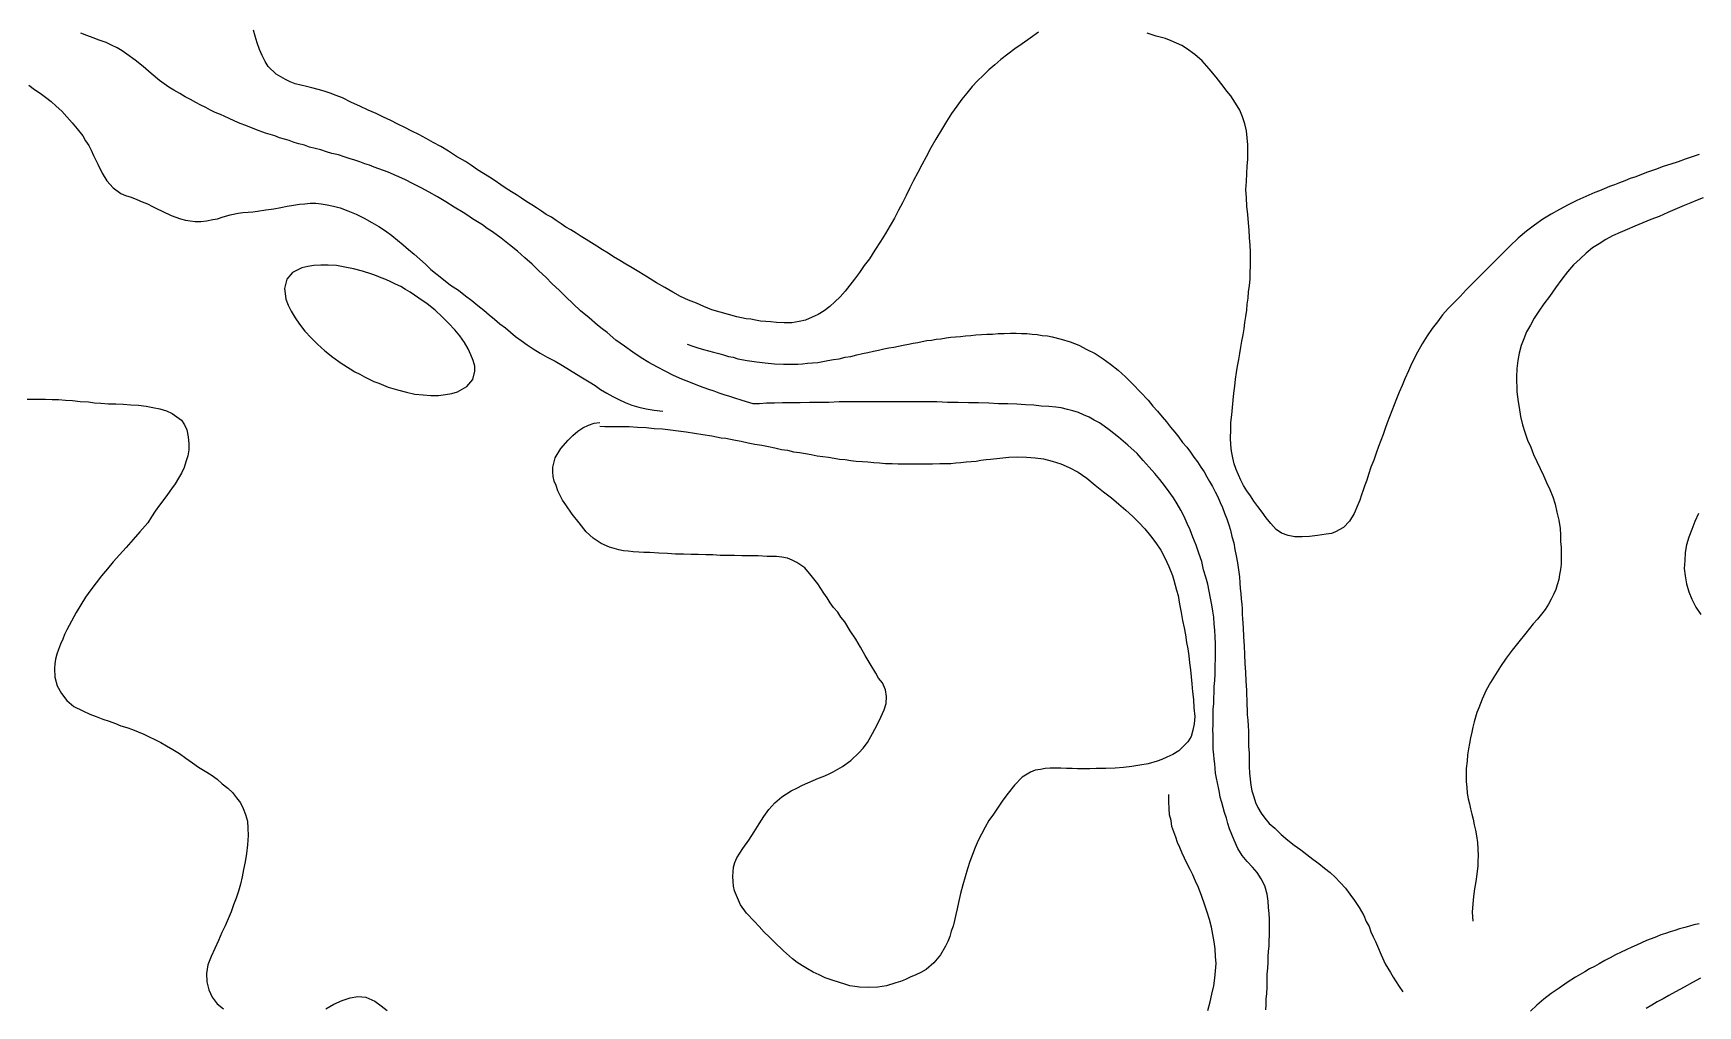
# Model space of a CAD drawing. Header units: inches. Extents: x 401374 to 405300, y 6332180 to 6336621.
# Drawn here: x 402235.2 to 402593.2, y 6334518 to 6334727 of the extents above; entities that cross this region are included whole.
import ezdxf

# ---------------------------------------------------------------- set-up
doc = ezdxf.new("R2010")
doc.units = ezdxf.units.IN
doc.header["$MEASUREMENT"] = 0

msp = doc.modelspace()

# ---------------------------------------------------------------- linework, layer by layer
for points in [[(402390, 6334647.4), (402388.6, 6334647.8), (402387.4, 6334648.2), (402386.1, 6334648.6), (402385, 6334649), (402383.8, 6334649.3), (402382.7, 6334649.7), (402381.6, 6334650.1), (402380.5, 6334650.5), (402379.5, 6334650.8), (402378.5, 6334651.2), (402376.5, 6334652), (402374.7, 6334652.7), (402372.9, 6334653.5), (402371.1, 6334654.4), (402369.4, 6334655.3), (402367.6, 6334656.3), (402365.9, 6334657.3), (402364.1, 6334658.5), (402362.3, 6334659.8), (402360.5, 6334661.1), (402358.6, 6334662.7), (402357.5, 6334663.5), (402356.5, 6334664.3), (402354.7, 6334665.9), (402352.9, 6334667.4), (402351.3, 6334668.9), (402349.7, 6334670.4), (402348.3, 6334671.8), (402346.8, 6334673.2), (402345.4, 6334674.6), (402343.9, 6334676), (402342.5, 6334677.4), (402340.9, 6334678.8), (402339.3, 6334680.2), (402337.6, 6334681.6), (402335.8, 6334683), (402333.9, 6334684.4), (402332.8, 6334685.1), (402331.8, 6334685.9), (402330.7, 6334686.5), (402329.6, 6334687.2), (402328.6, 6334687.9), (402327.6, 6334688.5), (402325.7, 6334689.7), (402323.9, 6334690.8), (402322.1, 6334691.9), (402320.3, 6334692.9), (402318.6, 6334693.8), (402316.9, 6334694.7), (402315.1, 6334695.6), (402313.3, 6334696.4), (402311.5, 6334697.2), (402309.5, 6334697.9), (402308.5, 6334698.3), (402307.5, 6334698.7), (402306.5, 6334699), (402305.4, 6334699.4), (402304.3, 6334699.8), (402303.1, 6334700.1), (402302, 6334700.5), (402300.8, 6334700.9), (402299.4, 6334701.2), (402298.2, 6334701.6), (402297, 6334702), (402295.8, 6334702.3), (402294.6, 6334702.6), (402293.5, 6334703), (402292.3, 6334703.3), (402291.3, 6334703.6), (402290.2, 6334704), (402289.2, 6334704.3), (402288.1, 6334704.6), (402287.1, 6334705), (402285.1, 6334705.6), (402283.2, 6334706.3), (402281.2, 6334707.1), (402279.3, 6334707.8), (402277.3, 6334708.7), (402275.4, 6334709.6), (402274.3, 6334710), (402273.3, 6334710.5), (402272.3, 6334711.1), (402271.2, 6334711.6), (402270.1, 6334712.2), (402269, 6334712.8), (402267.8, 6334713.4), (402266.7, 6334714.1), (402265.4, 6334714.8), (402264.3, 6334715.5), (402263.3, 6334716.2), (402262.3, 6334716.9), (402260.5, 6334718.4), (402258.8, 6334719.9), (402257.1, 6334721.3), (402255.3, 6334722.6), (402254.3, 6334723.3), (402253.2, 6334723.9), (402252, 6334724.5), (402250.8, 6334725.1), (402249.3, 6334725.6), (402248, 6334726.1), (402246.7, 6334726.6), (402245.4, 6334727.1)], [(402451.4, 6334727.3), (402449.6, 6334726), (402447.9, 6334724.8), (402446.3, 6334723.7), (402444.8, 6334722.6), (402443.3, 6334721.4), (402442, 6334720.3), (402440.7, 6334719.2), (402439.5, 6334718), (402438.3, 6334716.8), (402437.1, 6334715.6), (402436, 6334714.2), (402434.9, 6334712.9), (402433.8, 6334711.4), (402432.7, 6334709.8), (402431.6, 6334708.1), (402430.5, 6334706.3), (402429.3, 6334704.3), (402428.2, 6334702.4), (402427.2, 6334700.5), (402426.3, 6334698.8), (402425.4, 6334697.1), (402424.5, 6334695.4), (402423.7, 6334693.8), (402422.9, 6334692.2), (402422.1, 6334690.6), (402421.3, 6334689), (402420.4, 6334687.3), (402419.5, 6334685.7), (402418.5, 6334684), (402417.4, 6334682.3), (402416.2, 6334680.4), (402415, 6334678.6), (402413.9, 6334677.1), (402412.9, 6334675.6), (402411.8, 6334674.2), (402410.8, 6334672.9), (402409.8, 6334671.6), (402408.7, 6334670.4), (402407.6, 6334669.3), (402406.5, 6334668.3), (402405.3, 6334667.4), (402404, 6334666.6), (402402.7, 6334666), (402401.3, 6334665.4), (402399.9, 6334665.1), (402398.3, 6334664.8), (402396.7, 6334664.8), (402395, 6334664.9), (402393.8, 6334665), (402392.7, 6334665.1), (402391.6, 6334665.2), (402390.5, 6334665.4), (402389.5, 6334665.6), (402388.5, 6334665.7), (402386.5, 6334666.1), (402384.7, 6334666.6), (402382.9, 6334667.1), (402381.1, 6334667.6), (402379.4, 6334668.3), (402377.8, 6334669), (402376.1, 6334669.7), (402374.4, 6334670.5), (402372.7, 6334671.4), (402371, 6334672.4), (402369.2, 6334673.4), (402367.3, 6334674.6), (402365.4, 6334675.8), (402364, 6334676.6), (402362.6, 6334677.4), (402361.3, 6334678.2), (402360, 6334679), (402358.8, 6334679.8), (402357.6, 6334680.5), (402356.4, 6334681.3), (402355.2, 6334682), (402354.1, 6334682.7), (402353, 6334683.4), (402351.9, 6334684.1), (402350.8, 6334684.8), (402349.7, 6334685.4), (402348.7, 6334686.1), (402347.6, 6334686.8), (402346.6, 6334687.5), (402345.5, 6334688.1), (402344.5, 6334688.8), (402343.4, 6334689.5), (402342.4, 6334690.2), (402341.3, 6334690.8), (402340.2, 6334691.6), (402339.1, 6334692.3), (402338, 6334693), (402336.9, 6334693.7), (402335.7, 6334694.5), (402334.5, 6334695.3), (402333.3, 6334696.1), (402332, 6334696.9), (402330.7, 6334697.7), (402329.4, 6334698.6), (402328.1, 6334699.5), (402326.2, 6334700.6), (402324.5, 6334701.7), (402322.8, 6334702.7), (402321.2, 6334703.6), (402319.7, 6334704.4), (402318.1, 6334705.3), (402316.6, 6334706), (402315.1, 6334706.8), (402313.6, 6334707.5), (402312.1, 6334708.3), (402310.5, 6334709), (402308.9, 6334709.8), (402307.2, 6334710.5), (402305.4, 6334711.4), (402303.6, 6334712.2), (402301.7, 6334713.2), (402300.3, 6334713.7), (402299, 6334714.2), (402297.7, 6334714.6), (402296.4, 6334715), (402295.1, 6334715.3), (402293.9, 6334715.6), (402292.7, 6334715.9), (402291.5, 6334716.2), (402290.4, 6334716.6), (402289.4, 6334717.1), (402287.4, 6334718.3), (402285.7, 6334719.9), (402285, 6334721), (402284.4, 6334722.3), (402283.8, 6334723.6), (402283.3, 6334725), (402282.9, 6334726.4), (402282.5, 6334727.7)], [(402593.5, 6334701), (402592, 6334700.5), (402590.5, 6334700), (402589, 6334699.4), (402587.4, 6334698.9), (402585.8, 6334698.4), (402584.1, 6334697.8), (402582.4, 6334697.2), (402581.1, 6334696.7), (402579.9, 6334696.2), (402578.7, 6334695.8), (402577.5, 6334695.3), (402576.4, 6334694.9), (402575.3, 6334694.5), (402574.2, 6334694.1), (402573.1, 6334693.6), (402572.1, 6334693.2), (402571.1, 6334692.8), (402569.1, 6334692), (402567.2, 6334691.1), (402565.3, 6334690.2), (402563.5, 6334689.2), (402561.7, 6334688.2), (402559.9, 6334687.1), (402558.1, 6334685.8), (402556.4, 6334684.5), (402554.6, 6334683), (402552.8, 6334681.3), (402551, 6334679.5), (402549.3, 6334677.8), (402547.7, 6334676.2), (402546.2, 6334674.7), (402544.8, 6334673.3), (402543.4, 6334671.9), (402542.1, 6334670.5), (402540.8, 6334669.2), (402539.5, 6334667.9), (402538.3, 6334666.5), (402537.2, 6334665), (402536.1, 6334663.6), (402535, 6334662), (402533.9, 6334660.3), (402532.9, 6334658.5), (402531.9, 6334656.6), (402531.4, 6334655.5), (402531, 6334654.5), (402530.2, 6334652.8), (402529.6, 6334651.3), (402529, 6334649.9), (402528.4, 6334648.5), (402527.9, 6334647.2), (402527.4, 6334645.9), (402526.9, 6334644.6), (402526.4, 6334643.3), (402526, 6334642.1), (402525.5, 6334640.8), (402525, 6334639.5), (402524.5, 6334638.2), (402524, 6334636.8), (402523.5, 6334635.3), (402522.9, 6334633.8), (402522.4, 6334632.2), (402522, 6334631), (402521.6, 6334629.9), (402521.2, 6334628.8), (402520.9, 6334627.8), (402520.5, 6334626.7), (402520.1, 6334625.7), (402519.3, 6334623.8), (402518.3, 6334622.2), (402517, 6334620.8), (402515.3, 6334619.9), (402514.4, 6334619.5), (402513.3, 6334619.4), (402511.4, 6334619.1), (402509.7, 6334618.9), (402508.1, 6334618.8), (402506.5, 6334618.8), (402505.1, 6334619.1), (402503.7, 6334619.6), (402502.5, 6334620.4), (402501.4, 6334621.7), (402500.4, 6334622.9), (402499.5, 6334624.1), (402498.6, 6334625.3), (402497.7, 6334626.5), (402497, 6334627.6), (402496.2, 6334628.7), (402495.5, 6334629.8), (402494.9, 6334631), (402494.4, 6334632.1), (402493.9, 6334633.3), (402493.5, 6334634.5), (402493.2, 6334635.8), (402492.9, 6334637.2), (402492.8, 6334638.6), (402492.7, 6334640.1), (402492.8, 6334641.7), (402492.8, 6334643.4), (402493, 6334645), (402493.1, 6334646.6), (402493.3, 6334648.2), (402493.4, 6334649.7), (402493.6, 6334651.2), (402493.8, 6334652.7), (402494, 6334654.1), (402494.2, 6334655.5), (402494.5, 6334656.9), (402494.7, 6334658.2), (402494.9, 6334659.6), (402495.1, 6334660.9), (402495.4, 6334662.2), (402495.6, 6334663.5), (402495.8, 6334664.9), (402496, 6334666.2), (402496.2, 6334667.5), (402496.3, 6334668.8), (402496.5, 6334670.1), (402496.6, 6334671.5), (402496.8, 6334672.8), (402496.9, 6334674.2), (402496.9, 6334675.6), (402497, 6334677), (402497, 6334678.5), (402497, 6334680), (402496.9, 6334681.5), (402496.8, 6334683.1), (402496.7, 6334684.7), (402496.6, 6334686.3), (402496.4, 6334688.1), (402496.2, 6334689.9), (402496.1, 6334691.7), (402496, 6334693.5), (402496.1, 6334695.2), (402496.2, 6334696.9), (402496.3, 6334698.5), (402496.4, 6334700), (402496.4, 6334701.6), (402496.4, 6334703.1), (402496.3, 6334704.6), (402496.1, 6334706.1), (402495.8, 6334707.6), (402495.3, 6334709.1), (402494.7, 6334710.5), (402493.8, 6334712), (402492.8, 6334713.6), (402491.9, 6334714.6), (402491.1, 6334715.7), (402489.6, 6334717.6), (402488.1, 6334719.4), (402486.6, 6334721.1), (402485, 6334722.5), (402483.2, 6334723.8), (402482.2, 6334724.4), (402481.1, 6334724.9), (402479.9, 6334725.4), (402478.7, 6334725.9), (402476.7, 6334726.4), (402474.8, 6334727.1)], [(402234.2, 6334715.9), (402235.4, 6334715), (402236.6, 6334714.2), (402237.8, 6334713.3), (402239, 6334712.4), (402240.1, 6334711.4), (402241.3, 6334710.3), (402242.4, 6334709.1), (402243.5, 6334707.8), (402244.6, 6334706.5), (402245.8, 6334705), (402246.4, 6334703.9), (402247.1, 6334702.9), (402247.6, 6334701.9), (402248.1, 6334700.8), (402249, 6334698.9), (402250, 6334697), (402251, 6334695.3), (402252.3, 6334693.8), (402254, 6334692.6), (402255, 6334692.2), (402256.2, 6334691.8), (402257.4, 6334691.3), (402258.6, 6334690.8), (402259.7, 6334690.4), (402260.8, 6334689.8), (402261.8, 6334689.3), (402262.9, 6334688.8), (402264.8, 6334687.9), (402266.8, 6334687.2), (402267.9, 6334686.9), (402268.9, 6334686.7), (402270, 6334686.6), (402271.2, 6334686.6), (402272.4, 6334686.7), (402273.8, 6334687), (402274.8, 6334687.2), (402275.8, 6334687.5), (402277.5, 6334688), (402279.2, 6334688.4), (402280.2, 6334688.5), (402281.4, 6334688.6), (402282.4, 6334688.7), (402283.4, 6334688.8), (402285.2, 6334689.1), (402286.9, 6334689.3), (402288.4, 6334689.6), (402289.8, 6334689.9), (402291.1, 6334690.1), (402292.4, 6334690.3), (402293.6, 6334690.4), (402294.7, 6334690.5), (402295.9, 6334690.5), (402297.1, 6334690.4), (402298.4, 6334690.2), (402299.7, 6334689.9), (402301.2, 6334689.5), (402302.8, 6334688.9), (402304.6, 6334688.2), (402306.3, 6334687.3), (402308, 6334686.4), (402309.5, 6334685.5), (402310.9, 6334684.6), (402312.3, 6334683.6), (402313.5, 6334682.6), (402314.7, 6334681.6), (402315.9, 6334680.6), (402317.1, 6334679.6), (402318.3, 6334678.5), (402319.5, 6334677.4), (402320.7, 6334676.3), (402322, 6334675.2), (402323.4, 6334674.1), (402324.9, 6334672.9), (402326.6, 6334671.8), (402328.1, 6334670.6), (402329.5, 6334669.6), (402330.8, 6334668.5), (402332.1, 6334667.5), (402333.2, 6334666.5), (402334.4, 6334665.6), (402335.5, 6334664.6), (402336.7, 6334663.7), (402337.8, 6334662.8), (402338.9, 6334661.9), (402340.1, 6334661), (402341.4, 6334660.1), (402342.7, 6334659.2), (402344.2, 6334658.3), (402345.7, 6334657.4), (402347.4, 6334656.6), (402349, 6334655.6), (402350.5, 6334654.7), (402352, 6334653.8), (402353.3, 6334653), (402354.7, 6334652.1), (402356, 6334651.3), (402357.2, 6334650.5), (402358.5, 6334649.7), (402359.8, 6334649), (402361.1, 6334648.3), (402362.5, 6334647.7), (402363.9, 6334647.1), (402365.4, 6334646.7), (402367, 6334646.3), (402368.7, 6334646), (402370.6, 6334645.8)], [(402594.4, 6334691.7), (402593.1, 6334691.2), (402591.7, 6334690.6), (402590.3, 6334690), (402588.8, 6334689.4), (402586.8, 6334688.5), (402584.9, 6334687.7), (402583.1, 6334687), (402581.4, 6334686.3), (402579.7, 6334685.6), (402578, 6334684.9), (402576.5, 6334684.2), (402574.9, 6334683.5), (402573.4, 6334682.7), (402572, 6334681.8), (402570.6, 6334680.9), (402569.2, 6334679.8), (402567.9, 6334678.6), (402566.5, 6334677.3), (402565.2, 6334675.8), (402564, 6334674.2), (402562.6, 6334672.3), (402561.3, 6334670.5), (402560.1, 6334668.9), (402559, 6334667.3), (402558, 6334665.8), (402557.2, 6334664.3), (402556.4, 6334662.9), (402555.8, 6334661.4), (402555.2, 6334659.9), (402554.8, 6334658.3), (402554.5, 6334656.7), (402554.3, 6334655), (402554.2, 6334653.1), (402554.2, 6334652.1), (402554.3, 6334651.1), (402554.3, 6334650), (402554.4, 6334648.9), (402554.6, 6334647.8), (402554.8, 6334646.6), (402555.1, 6334644.7), (402555.5, 6334642.9), (402556, 6334641.3), (402556.6, 6334639.6), (402557.3, 6334638.1), (402557.9, 6334636.5), (402558.6, 6334635), (402559.3, 6334633.5), (402560, 6334632), (402560.7, 6334630.5), (402561.4, 6334629), (402562, 6334627.4), (402562.5, 6334625.8), (402562.9, 6334624.1), (402563.3, 6334622.4), (402563.6, 6334620.6), (402563.7, 6334619.2), (402563.7, 6334617.8), (402563.8, 6334616.5), (402563.8, 6334615.3), (402563.8, 6334614.1), (402563.8, 6334612.9), (402563.7, 6334611.8), (402563.5, 6334610.7), (402563.3, 6334609.6), (402563, 6334608.5), (402562.7, 6334607.5), (402562.2, 6334606.4), (402561.7, 6334605.4), (402561.1, 6334604.3), (402560.4, 6334603.2), (402559.6, 6334602.2), (402558.7, 6334601.1), (402557.8, 6334600.1), (402556.2, 6334598.1), (402554.7, 6334596.2), (402553.3, 6334594.4), (402552, 6334592.7), (402550.8, 6334590.9), (402549.7, 6334589.2), (402548.6, 6334587.5), (402547.7, 6334585.8), (402546.8, 6334583.9), (402546.1, 6334582), (402545.7, 6334581), (402545.4, 6334580), (402545.1, 6334579), (402544.8, 6334577.9), (402544.6, 6334576.8), (402544.3, 6334575.6), (402544.1, 6334574.4), (402543.9, 6334573.2), (402543.7, 6334571.9), (402543.6, 6334570.6), (402543.4, 6334569), (402543.4, 6334567.5), (402543.4, 6334566.2), (402543.5, 6334564.9), (402543.6, 6334563.7), (402543.8, 6334562.5), (402544.1, 6334561.4), (402544.3, 6334560.3), (402544.6, 6334559.2), (402544.9, 6334558.1), (402545.1, 6334556.9), (402545.4, 6334555.7), (402545.6, 6334554.5), (402545.8, 6334553.1), (402545.9, 6334551.7), (402546, 6334550.2), (402545.9, 6334549.1), (402545.9, 6334548.1), (402545.7, 6334546.3), (402545.5, 6334544.7), (402545.2, 6334543.1), (402545, 6334541.5), (402544.8, 6334539.9), (402544.7, 6334538.1), (402544.8, 6334536.2)], [(402289.7, 6334674.2), (402289.2, 6334672.2), (402289.3, 6334671.1), (402289.5, 6334669.9), (402290, 6334668.6), (402290.6, 6334667.3), (402291.5, 6334665.9), (402292.4, 6334664.5), (402293.6, 6334663), (402294.9, 6334661.6), (402296.3, 6334660.2), (402297.9, 6334658.8), (402299.6, 6334657.4), (402301.4, 6334656.1), (402303.3, 6334654.9), (402304.3, 6334654.3), (402305.4, 6334653.8), (402306.4, 6334653.2), (402307.4, 6334652.7), (402308.4, 6334652.2), (402309.5, 6334651.8), (402310.5, 6334651.4), (402311.5, 6334651), (402313.5, 6334650.4), (402315.4, 6334649.9), (402317.2, 6334649.5), (402319, 6334649.3), (402320.7, 6334649.2), (402322.3, 6334649.2), (402323.8, 6334649.4), (402325.2, 6334649.6), (402326.4, 6334650), (402328.4, 6334651.1), (402329.7, 6334652.6), (402330.1, 6334654.4), (402330.1, 6334655.5), (402329.8, 6334656.7), (402329.3, 6334657.9), (402328.7, 6334659.2), (402327.9, 6334660.6), (402326.9, 6334662), (402325.8, 6334663.3), (402324.5, 6334664.7), (402323.1, 6334666.1), (402321.6, 6334667.5), (402319.9, 6334668.9), (402318.1, 6334670.1), (402316.2, 6334671.4), (402315.2, 6334672), (402314.2, 6334672.6), (402313.1, 6334673.1), (402312.1, 6334673.6), (402311, 6334674.1), (402310, 6334674.5), (402309, 6334674.9), (402308, 6334675.3), (402306, 6334675.9), (402304, 6334676.4), (402302.2, 6334676.8), (402300.4, 6334677.1), (402298.6, 6334677.2), (402297, 6334677.2), (402295.5, 6334677.1), (402294.2, 6334676.9), (402292.9, 6334676.6), (402290.9, 6334675.6), (402289.7, 6334674.2)], [(402375.8, 6334660.2), (402377, 6334659.8), (402378.1, 6334659.4), (402379.3, 6334659.1), (402380.4, 6334658.8), (402381.5, 6334658.5), (402382.6, 6334658.2), (402383.6, 6334657.9), (402384.7, 6334657.6), (402385.7, 6334657.4), (402386.7, 6334657.1), (402388.7, 6334656.7), (402390.7, 6334656.4), (402392.6, 6334656.2), (402394.6, 6334656), (402396.5, 6334655.9), (402397.5, 6334655.9), (402398.5, 6334655.9), (402399.6, 6334655.9), (402400.6, 6334656), (402401.7, 6334656.1), (402402.8, 6334656.2), (402403.9, 6334656.3), (402405, 6334656.5), (402406.1, 6334656.7), (402407.3, 6334656.9), (402408.5, 6334657.1), (402409.8, 6334657.4), (402411, 6334657.6), (402412.3, 6334657.9), (402413.5, 6334658.2), (402414.7, 6334658.4), (402415.9, 6334658.7), (402417, 6334658.9), (402418.1, 6334659.2), (402419.2, 6334659.4), (402420.3, 6334659.6), (402421.3, 6334659.8), (402422.3, 6334660), (402423.4, 6334660.2), (402424.4, 6334660.4), (402425.4, 6334660.6), (402426.4, 6334660.8), (402427.4, 6334661), (402428.4, 6334661.1), (402429.4, 6334661.3), (402430.4, 6334661.4), (402431.5, 6334661.6), (402432.5, 6334661.7), (402433.5, 6334661.8), (402434.6, 6334661.9), (402435.7, 6334662), (402436.8, 6334662.1), (402437.9, 6334662.2), (402439.1, 6334662.3), (402440.3, 6334662.4), (402441.5, 6334662.4), (402442.7, 6334662.5), (402444, 6334662.5), (402445.4, 6334662.6), (402446.6, 6334662.6), (402447.7, 6334662.5), (402448.9, 6334662.5), (402450, 6334662.4), (402451.1, 6334662.3), (402452.2, 6334662.1), (402453.3, 6334662), (402454.3, 6334661.8), (402456.3, 6334661.3), (402458.2, 6334660.7), (402460.1, 6334660), (402461.8, 6334659.1), (402463.6, 6334658.2), (402465.3, 6334657.1), (402466.9, 6334655.9), (402468.5, 6334654.6), (402470.1, 6334653.2), (402471.7, 6334651.6), (402473.3, 6334649.9), (402475, 6334648.2), (402476, 6334646.9), (402477, 6334645.8), (402478, 6334644.6), (402478.9, 6334643.5), (402479.8, 6334642.4), (402480.7, 6334641.3), (402481.6, 6334640.2), (402482.4, 6334639.1), (402483.3, 6334638.1), (402484.1, 6334637), (402484.8, 6334635.9), (402485.6, 6334634.9), (402486.3, 6334633.8), (402487, 6334632.8), (402487.6, 6334631.7), (402488.2, 6334630.7), (402488.8, 6334629.6), (402489.4, 6334628.5), (402490, 6334627.4), (402490.5, 6334626.2), (402491, 6334625.1), (402491.4, 6334623.9), (402491.9, 6334622.7), (402492.3, 6334621.4), (402492.7, 6334620.2), (402493, 6334618.9), (402493.4, 6334617.5), (402493.6, 6334616.1), (402493.9, 6334614.7), (402494.2, 6334613.2), (402494.4, 6334611.7), (402494.6, 6334610.2), (402494.7, 6334608.9), (402494.8, 6334607.7), (402494.9, 6334606.6), (402495, 6334605.4), (402495.1, 6334604.3), (402495.2, 6334603.3), (402495.2, 6334602.2), (402495.3, 6334601.2), (402495.4, 6334599.2), (402495.5, 6334597.3), (402495.6, 6334595.4), (402495.7, 6334593.5), (402495.8, 6334591.6), (402495.9, 6334589.7), (402496, 6334587.8), (402496.1, 6334585.8), (402496.1, 6334584.8), (402496.2, 6334583.8), (402496.2, 6334582.7), (402496.3, 6334581.6), (402496.3, 6334580.5), (402496.4, 6334579.4), (402496.5, 6334578.2), (402496.6, 6334577), (402496.6, 6334575.3), (402496.6, 6334573.8), (402496.7, 6334572.3), (402496.7, 6334570.8), (402496.7, 6334569.4), (402496.8, 6334568), (402496.9, 6334566.7), (402497.1, 6334565.4), (402497.3, 6334564.2), (402497.7, 6334562.9), (402498.1, 6334561.7), (402498.6, 6334560.6), (402499.3, 6334559.4), (402500.1, 6334558.3), (402501, 6334557.2), (402502.2, 6334556.2), (402503.6, 6334554.8), (402505, 6334553.6), (402506.4, 6334552.5), (402507.8, 6334551.5), (402509.1, 6334550.5), (402510.4, 6334549.5), (402511.7, 6334548.6), (402512.9, 6334547.6), (402514.1, 6334546.6), (402515.2, 6334545.6), (402516.3, 6334544.5), (402517.4, 6334543.3), (402518.4, 6334542), (402519.4, 6334540.6), (402520.4, 6334539.1), (402521.4, 6334537.4), (402521.9, 6334536.1), (402522.5, 6334535), (402522.9, 6334533.9), (402523.4, 6334532.8), (402523.9, 6334531.8), (402524.3, 6334530.8), (402525.1, 6334528.9), (402526, 6334527), (402527.1, 6334525.1), (402527.7, 6334524.1), (402528.3, 6334523.1), (402529, 6334522.1), (402529.8, 6334521)], [(402233.8, 6334648.4), (402235.2, 6334648.4), (402236.5, 6334648.4), (402237.8, 6334648.4), (402239.2, 6334648.3), (402240.6, 6334648.3), (402242.1, 6334648.2), (402243.6, 6334648.1), (402245.2, 6334647.9), (402247, 6334647.8), (402248.3, 6334647.6), (402249.7, 6334647.5), (402251.3, 6334647.4), (402252.9, 6334647.4), (402254.5, 6334647.3), (402256.1, 6334647.2), (402257.8, 6334647.1), (402259.4, 6334646.9), (402260.9, 6334646.6), (402262.4, 6334646.3), (402263.8, 6334645.9), (402265, 6334645.3), (402267, 6334643.9), (402267.7, 6334642.9), (402268.2, 6334641.8), (402268.5, 6334640.3), (402268.6, 6334638.8), (402268.6, 6334637.5), (402268.4, 6334636.2), (402268, 6334634.9), (402267.6, 6334633.7), (402267, 6334632.5), (402266.4, 6334631.4), (402265.7, 6334630.2), (402264.9, 6334629.1), (402264, 6334627.9), (402263.2, 6334626.8), (402262.3, 6334625.6), (402261.4, 6334624.3), (402260.6, 6334623.1), (402259.8, 6334621.8)], [(402500.3, 6334517.1), (402500.4, 6334518.2), (402500.4, 6334519.4), (402500.5, 6334520.6), (402500.6, 6334522), (402500.6, 6334523.4), (402500.6, 6334524.8), (402500.7, 6334526.1), (402500.8, 6334527.3), (402500.8, 6334528.5), (402500.9, 6334529.7), (402501, 6334530.8), (402501, 6334532), (402501.1, 6334533.1), (402501.1, 6334534.2), (402501.1, 6334535.4), (402501.1, 6334536.6), (402501, 6334537.8), (402500.9, 6334539.1), (402500.8, 6334540.5), (402500.6, 6334542), (402500.1, 6334543.8), (402499.3, 6334545.3), (402498.4, 6334546.6), (402497.4, 6334547.8), (402496.3, 6334549), (402495.2, 6334550.3), (402494.3, 6334551.8), (402493.5, 6334553.6), (402493, 6334554.8), (402492.5, 6334556), (402492.1, 6334557.2), (402491.8, 6334558.3), (402491.4, 6334559.5), (402491.1, 6334560.6), (402490.8, 6334561.7), (402490.5, 6334562.8), (402490.3, 6334563.8), (402490.1, 6334564.9), (402489.9, 6334565.9), (402489.7, 6334566.9), (402489.5, 6334568), (402489.4, 6334569), (402489.3, 6334570), (402489.2, 6334571), (402489.1, 6334572), (402489, 6334573.1), (402489, 6334574.1), (402489, 6334575.2), (402489, 6334576.2), (402488.9, 6334577.3), (402489, 6334578.4), (402489, 6334579.5), (402489, 6334580.6), (402489, 6334581.8), (402489.1, 6334582.9), (402489.1, 6334584.1), (402489.2, 6334585.4), (402489.2, 6334586.6), (402489.3, 6334587.9), (402489.4, 6334589.3), (402489.4, 6334591), (402489.5, 6334592.7), (402489.5, 6334594.3), (402489.5, 6334595.8), (402489.4, 6334597.3), (402489.3, 6334598.7), (402489.2, 6334600.1), (402489.1, 6334601.5), (402488.9, 6334602.8), (402488.7, 6334604.2), (402488.4, 6334605.6), (402488.1, 6334607.1), (402487.8, 6334608.6), (402487.4, 6334610.1), (402486.9, 6334611.7), (402486.5, 6334613.5), (402485.9, 6334615.3), (402485.3, 6334617), (402484.6, 6334618.7), (402484, 6334620.3), (402483.4, 6334621.7), (402482.7, 6334623.2), (402482, 6334624.5), (402481.2, 6334625.9), (402480.4, 6334627.2), (402479.5, 6334628.5), (402478.5, 6334629.8), (402477.5, 6334631.1), (402476.4, 6334632.4), (402475.2, 6334633.8), (402473.9, 6334635.2), (402472.6, 6334636.7), (402470.6, 6334638.5), (402468.6, 6334640.2), (402467.6, 6334641), (402466.6, 6334641.8), (402465.5, 6334642.6), (402464.5, 6334643.3), (402463.4, 6334643.9), (402462.3, 6334644.5), (402461.1, 6334645), (402460, 6334645.5), (402458.8, 6334645.9), (402457.6, 6334646.2), (402456.3, 6334646.5), (402455.1, 6334646.7), (402453.6, 6334646.8), (402452, 6334646.9), (402450.4, 6334647.1), (402448.6, 6334647.2), (402446.7, 6334647.3), (402444.8, 6334647.4), (402442.8, 6334647.4), (402440.7, 6334647.5), (402438.5, 6334647.6), (402436.3, 6334647.6), (402434.1, 6334647.7), (402431.8, 6334647.7), (402429.5, 6334647.8), (402427.1, 6334647.8), (402424.8, 6334647.8), (402422.4, 6334647.8), (402420.1, 6334647.8), (402417.7, 6334647.8), (402415.4, 6334647.8), (402413.1, 6334647.8), (402410.8, 6334647.8), (402408.5, 6334647.8), (402406.3, 6334647.7), (402404.2, 6334647.7), (402402.1, 6334647.7), (402400.1, 6334647.6), (402398.2, 6334647.6), (402396.3, 6334647.6), (402394.6, 6334647.5), (402392.9, 6334647.5), (402391.4, 6334647.4), (402390, 6334647.4)], [(402357, 6334642.6), (402358.1, 6334642.5), (402359.2, 6334642.5), (402360.2, 6334642.5), (402361.3, 6334642.5), (402363.3, 6334642.5), (402365.1, 6334642.4), (402367, 6334642.3), (402368.7, 6334642.1), (402370.5, 6334642), (402372.2, 6334641.8), (402373.9, 6334641.6), (402375.6, 6334641.4), (402377.4, 6334641.1), (402379.2, 6334640.8), (402381.1, 6334640.5), (402383.1, 6334640.1), (402384.1, 6334640), (402385.1, 6334639.8), (402386.2, 6334639.6), (402387.4, 6334639.4), (402388.9, 6334639), (402390.4, 6334638.7), (402391.9, 6334638.5), (402393.3, 6334638.2), (402394.7, 6334637.9), (402396.1, 6334637.6), (402397.4, 6334637.4), (402398.7, 6334637.1), (402400, 6334636.9), (402401.3, 6334636.7), (402402.5, 6334636.5), (402403.8, 6334636.2), (402405, 6334636.1), (402406.2, 6334635.9), (402407.4, 6334635.7), (402408.6, 6334635.5), (402409.8, 6334635.4), (402411, 6334635.2), (402412.2, 6334635.1), (402413.5, 6334635), (402414.7, 6334634.9), (402416, 6334634.8), (402417.2, 6334634.7), (402418.5, 6334634.6), (402419.9, 6334634.6), (402421.2, 6334634.5), (402422.6, 6334634.5), (402424, 6334634.5), (402425.5, 6334634.5), (402427, 6334634.5), (402428.6, 6334634.5), (402430.2, 6334634.6), (402431.3, 6334634.6), (402432.5, 6334634.6), (402433.6, 6334634.7), (402434.7, 6334634.8), (402435.8, 6334634.9), (402436.9, 6334635), (402438, 6334635.1), (402439, 6334635.3), (402440.1, 6334635.4), (402441.1, 6334635.5), (402443.1, 6334635.7), (402445, 6334635.9), (402446.9, 6334636), (402448.8, 6334635.9), (402450.7, 6334635.8), (402452.5, 6334635.6), (402454.3, 6334635.1), (402456.2, 6334634.5), (402458, 6334633.7), (402459.9, 6334632.7), (402461.8, 6334631.4), (402463.6, 6334629.9), (402465.4, 6334628.5), (402467.1, 6334627.2), (402468.7, 6334625.8), (402470.2, 6334624.5), (402471.7, 6334623.2), (402473, 6334621.9), (402474.3, 6334620.5), (402475.5, 6334619), (402476.6, 6334617.5), (402477.7, 6334615.9), (402478.6, 6334614.3), (402479.4, 6334612.4), (402480.2, 6334610.5), (402480.5, 6334609.5), (402480.8, 6334608.4), (402481.1, 6334607.3), (402481.4, 6334606.2), (402481.7, 6334604.3), (402482.1, 6334602.5), (402482.4, 6334600.8), (402482.7, 6334599.2), (402483, 6334597.7), (402483.2, 6334596.1), (402483.5, 6334594.7), (402483.7, 6334593.2), (402483.9, 6334591.7), (402484.1, 6334590.2), (402484.2, 6334588.7), (402484.4, 6334587.2), (402484.5, 6334585.5), (402484.7, 6334583.8), (402484.8, 6334582), (402485, 6334580.2), (402484.9, 6334578.6), (402484.6, 6334577.2), (402484.2, 6334575.9), (402483.5, 6334574.7), (402481.6, 6334572.8), (402480.3, 6334572), (402479, 6334571.4), (402477.9, 6334570.9), (402476.9, 6334570.6), (402475, 6334570), (402473.2, 6334569.7), (402471.5, 6334569.4), (402469.7, 6334569.2), (402467.9, 6334569.1), (402465.9, 6334569), (402464.9, 6334569), (402463.8, 6334569), (402462.4, 6334568.9), (402461.1, 6334568.9), (402459.8, 6334568.9), (402458.6, 6334569), (402457.4, 6334569), (402456.2, 6334569.1), (402455, 6334569.1), (402453.9, 6334569.1), (402452.8, 6334569), (402451.8, 6334568.8), (402450.7, 6334568.6), (402449.7, 6334568.2), (402447.9, 6334567.1), (402446.2, 6334565.4), (402444.9, 6334563.7), (402443.7, 6334562.2), (402442.7, 6334560.7), (402441.7, 6334559.2), (402440.7, 6334557.8), (402439.9, 6334556.4), (402439.1, 6334554.9), (402438.4, 6334553.5), (402437.8, 6334552), (402437.2, 6334550.5), (402436.6, 6334549), (402436.1, 6334547.4), (402435.6, 6334545.7), (402435.1, 6334544), (402434.6, 6334542.1), (402434.2, 6334540.2), (402433.9, 6334538.8), (402433.6, 6334537.6), (402433.3, 6334536.3), (402433, 6334535.1), (402432.6, 6334534), (402432.3, 6334532.9), (402431.9, 6334531.8), (402431.4, 6334530.8), (402430.3, 6334528.9), (402428.9, 6334527.2), (402427.2, 6334525.8), (402426.1, 6334525.1), (402425, 6334524.6), (402423.8, 6334524.1), (402422.8, 6334523.6), (402421.7, 6334523.2), (402420.7, 6334522.9), (402418.7, 6334522.3), (402416.8, 6334522), (402414.9, 6334521.9), (402412.9, 6334522), (402411.9, 6334522.1), (402410.8, 6334522.3), (402409.7, 6334522.6), (402408.6, 6334523), (402407, 6334523.5), (402405.5, 6334524), (402404.2, 6334524.6), (402402.9, 6334525.2), (402401.7, 6334525.9), (402400.6, 6334526.6), (402399.5, 6334527.3), (402398.5, 6334528.1), (402396.5, 6334529.8), (402394.5, 6334531.7), (402393.5, 6334532.7), (402392.4, 6334533.8), (402391.3, 6334535), (402390.2, 6334536.2), (402388.6, 6334537.9), (402387.3, 6334539.7), (402386.4, 6334541.7), (402386, 6334542.7), (402385.8, 6334543.7), (402385.7, 6334544.7), (402385.6, 6334545.8), (402385.7, 6334546.8), (402385.8, 6334547.8), (402386.1, 6334548.8), (402386.5, 6334549.8), (402387.8, 6334551.8), (402389.1, 6334553.6), (402390.2, 6334555.4), (402391.3, 6334557.1), (402392.3, 6334558.7), (402393.4, 6334560.2), (402394.7, 6334561.6), (402396.2, 6334562.9), (402398.2, 6334564.2), (402399.4, 6334564.8), (402400.6, 6334565.4), (402401.8, 6334565.9), (402402.9, 6334566.4), (402404.1, 6334566.9), (402405.1, 6334567.3), (402406.2, 6334567.8), (402407.2, 6334568.3), (402409.2, 6334569.4), (402411, 6334570.7), (402412.8, 6334572.4), (402413.7, 6334573.4), (402414.6, 6334574.6), (402415.7, 6334576.5), (402416.7, 6334578.4), (402417.5, 6334580), (402418.2, 6334581.6), (402418.6, 6334583), (402418.7, 6334584.5), (402418.5, 6334585.9), (402417.8, 6334587.4), (402417, 6334588.4), (402416.4, 6334589.5), (402415.2, 6334591.5), (402414.1, 6334593.3), (402413.1, 6334595.1), (402412.1, 6334596.8), (402410.9, 6334598.6), (402409.7, 6334600.5), (402408.9, 6334601.5), (402408.2, 6334602.6), (402407.3, 6334603.6), (402406.6, 6334604.6), (402405.9, 6334605.7), (402405.2, 6334606.7), (402403.9, 6334608.7), (402402.5, 6334610.5), (402401.1, 6334612.1), (402399.4, 6334613.3), (402398.4, 6334613.8), (402397.4, 6334614.2), (402396.2, 6334614.4), (402395, 6334614.6), (402393, 6334614.6), (402391.1, 6334614.7), (402389.3, 6334614.7), (402387.6, 6334614.7), (402386, 6334614.8), (402384.4, 6334614.8), (402382.9, 6334614.8), (402381.3, 6334614.9), (402379.8, 6334614.9), (402378.2, 6334615), (402376.7, 6334615), (402375, 6334615.1), (402373.3, 6334615.1), (402371.6, 6334615.2), (402369.7, 6334615.3), (402367.8, 6334615.4), (402366.5, 6334615.4), (402365.4, 6334615.5), (402364.2, 6334615.6), (402363.1, 6334615.7), (402362.1, 6334615.8), (402361.1, 6334616), (402359.1, 6334616.6), (402357.3, 6334617.4), (402355.6, 6334618.5), (402354.1, 6334619.9), (402352.6, 6334621.8), (402351.1, 6334623.7), (402349.7, 6334625.7), (402349, 6334626.7), (402348.5, 6334627.7), (402348, 6334628.7), (402347.6, 6334629.8), (402347.2, 6334630.8), (402347, 6334631.8), (402346.9, 6334632.8), (402346.9, 6334633.8), (402347.4, 6334635.8), (402348.6, 6334637.8), (402350.2, 6334639.6), (402351.2, 6334640.6), (402352.3, 6334641.5), (402353.4, 6334642.2), (402354.6, 6334642.8), (402355.8, 6334643.2), (402357, 6334643.4)], [(402259.8, 6334621.8), (402258.1, 6334619.9), (402256.6, 6334618.2), (402255.1, 6334616.5), (402253.7, 6334614.9), (402252.3, 6334613.4), (402251.1, 6334611.9), (402249.8, 6334610.4), (402248.7, 6334608.9), (402247.5, 6334607.4), (402246.4, 6334605.8), (402245.4, 6334604.2), (402244.4, 6334602.5), (402243.4, 6334600.7), (402242.4, 6334598.8), (402241.9, 6334597.8), (402241.5, 6334596.8), (402241, 6334595.7), (402240.6, 6334594.6), (402240.2, 6334593.6), (402239.9, 6334592.5), (402239.8, 6334591.5), (402239.7, 6334590.5), (402239.8, 6334588.6), (402240.3, 6334586.8), (402241.2, 6334585.1), (402242.4, 6334583.6), (402243.9, 6334582.3), (402245.8, 6334581.4), (402247.3, 6334580.7), (402248.7, 6334580.2), (402250.1, 6334579.6), (402251.5, 6334579.2), (402252.8, 6334578.7), (402254, 6334578.2), (402255.3, 6334577.8), (402256.5, 6334577.4), (402257.7, 6334576.9), (402258.9, 6334576.4), (402260.1, 6334575.8), (402261.3, 6334575.2), (402262.6, 6334574.6), (402263.8, 6334573.9), (402265.2, 6334573.1), (402266.6, 6334572.2), (402268, 6334571.2), (402269.4, 6334570.2), (402270.7, 6334569.3), (402272.1, 6334568.4), (402273.4, 6334567.6), (402274.7, 6334566.7), (402275.8, 6334565.7), (402277, 6334564.8), (402278, 6334563.8), (402278.9, 6334562.7), (402279.7, 6334561.6), (402280.3, 6334560.4), (402280.8, 6334559.1), (402281.2, 6334557.7), (402281.3, 6334556.2), (402281.4, 6334554.6), (402281.2, 6334552.6), (402281, 6334550.7), (402280.7, 6334548.9), (402280.4, 6334547.3), (402280.1, 6334545.7), (402279.7, 6334544.1), (402279.3, 6334542.6), (402278.8, 6334541.1), (402278.2, 6334539.7), (402277.7, 6334538.2), (402277.1, 6334536.7), (402276.4, 6334535.2), (402275.7, 6334533.7), (402275, 6334532), (402274.2, 6334530.3), (402273.4, 6334528.6), (402272.7, 6334526.8), (402272.4, 6334524.9), (402272.5, 6334523.1), (402272.9, 6334521.4), (402273.6, 6334519.8), (402274.7, 6334518.4), (402276.1, 6334517.3)], [(402593.4, 6334623.8), (402592.6, 6334622.1), (402591.9, 6334620.4), (402591.3, 6334618.7), (402590.8, 6334617.1), (402590.5, 6334615.4), (402590.4, 6334613.7), (402590.3, 6334612), (402590.5, 6334610.4), (402590.8, 6334608.7), (402591.3, 6334607), (402591.9, 6334605.4), (402592.8, 6334603.7), (402593.9, 6334602.1)], [(402487.8, 6334517), (402488.3, 6334518.8), (402488.7, 6334520.5), (402489.1, 6334522.3), (402489.3, 6334523.9), (402489.5, 6334525.5), (402489.6, 6334527.1), (402489.5, 6334528.6), (402489.4, 6334530.2), (402489.2, 6334531.7), (402488.9, 6334533.3), (402488.6, 6334534.9), (402488.2, 6334536.5), (402487.7, 6334538.1), (402487.1, 6334539.8), (402486.5, 6334541.5), (402485.8, 6334543.4), (402485.2, 6334544.8), (402484.6, 6334546.1), (402484, 6334547.3), (402483.4, 6334548.5), (402482.8, 6334549.7), (402482.3, 6334550.8), (402481.8, 6334552), (402481.3, 6334553.1), (402480.9, 6334554.2), (402480.5, 6334555.4), (402480.1, 6334556.5), (402479.9, 6334557.8), (402479.6, 6334559), (402479.5, 6334560.4), (402479.4, 6334561.8), (402479.4, 6334563.4)], [(402593.5, 6334535.6), (402592.4, 6334535.4), (402591.4, 6334535.1), (402590.4, 6334534.8), (402589.3, 6334534.5), (402588.3, 6334534.2), (402587.3, 6334533.9), (402586.3, 6334533.5), (402585.3, 6334533.2), (402584.3, 6334532.8), (402583.2, 6334532.4), (402582.2, 6334532), (402581.1, 6334531.5), (402580, 6334531), (402579, 6334530.6), (402577.8, 6334530), (402576.7, 6334529.5), (402575.5, 6334528.9), (402574.4, 6334528.3), (402573.2, 6334527.7), (402572, 6334527), (402571, 6334526.4), (402569.9, 6334525.9), (402568.9, 6334525.3), (402566.9, 6334524.1), (402565.1, 6334523), (402563.4, 6334521.8), (402561.7, 6334520.6), (402560.1, 6334519.4), (402558.6, 6334518.1), (402557.2, 6334516.8)], [(402593.8, 6334523.9), (402592.1, 6334523), (402590.3, 6334522), (402588.4, 6334521), (402587, 6334520.2), (402585.8, 6334519.5), (402584.5, 6334518.8), (402583.3, 6334518.1), (402582.1, 6334517.4)], [(402298.1, 6334517.3), (402299.8, 6334518.3), (402301.6, 6334519.1), (402303.3, 6334519.7), (402305, 6334520), (402306.7, 6334519.8), (402308.6, 6334519), (402310, 6334518), (402311.3, 6334517)]]:
    msp.add_lwpolyline(points)

doc.saveas('drawing.dxf')
